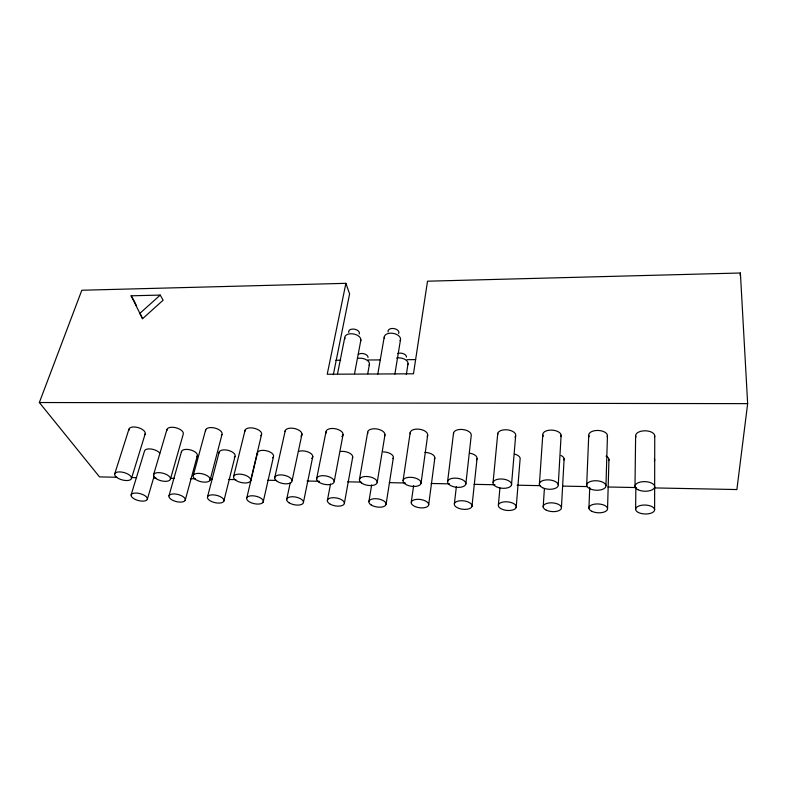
<?xml version="1.0" encoding="UTF-8"?>
<svg xmlns="http://www.w3.org/2000/svg" width="787" height="787" viewBox="0 0 787 787"><rect width="100%" height="100%" fill="white"/><g stroke="black" fill="none" stroke-linecap="round" stroke-linejoin="round"><path stroke-width="1.18" d="M654.617 509.789L654.745 435.919M634.991 486.277L635.63 435.762M635.601 509.317L635.866 487.586M605.96 485.707L607.456 435.516M607.554 508.628L608.951 459.441M588.922 508.166L589.738 487.36M586.689 485.333L588.735 435.359M561.446 507.497L564.112 458.821M558.268 484.772L561.121 435.113M543.187 507.044L544.378 488.875M539.39 484.408L542.774 434.955M516.183 507.507A9.031 4.299 5.7 0 0 504.103 501.86A9.031 4.299 5.7 0 0 501.604 509.041A9.031 4.299 5.7 0 0 516.183 507.507L520.079 459.392A8.785 4.506 5.3 0 0 515.013 454.188M511.491 485.058A9.336 4.604 5.7 0 0 498.968 479.086A9.336 4.604 5.7 0 0 496.44 486.799A9.336 4.604 5.7 0 0 511.491 485.058L515.642 435.988M498.397 504.821L499.932 488.019M493.085 482.293L497.778 433.312M740.144 275.43L740.39 273L427.518 281.195L413.47 373.805L327.225 374.248L345.896 283.33L81.818 290.246L39.35 402.531L99.526 476.902L116.722 477.247M471.964 506.405A8.913 4.23 6.9 0 0 459.746 500.807A8.913 4.23 6.9 0 0 457.808 507.94A8.913 4.23 6.9 0 0 471.964 506.405L477.03 458.782M465.815 484.153A9.208 4.525 7 0 0 453.145 478.23A9.208 4.525 7 0 0 451.217 485.874A9.208 4.525 7 0 0 465.815 484.153L471.226 435.585A8.942 4.732 6.8 0 0 462.294 429.466A8.942 4.732 6.8 0 0 453.587 434.198M454.365 503.749L456.362 486.691M447.626 481.418L453.548 432.948M740.39 273L747.65 403.642L736.888 489.553L654.607 487.92M428.659 504.949A8.805 4.161 8.1 0 0 416.323 499.401A8.805 4.161 8.1 0 0 414.906 506.474A8.805 4.161 8.1 0 0 428.659 504.949L434.808 458.191M421.055 483.267A9.1 4.447 8.3 0 0 408.256 477.394A9.1 4.447 8.3 0 0 406.889 484.979A9.1 4.447 8.3 0 0 421.055 483.267L427.675 435.201M411.257 502.322L413.628 485.569M403.072 480.562L410.184 432.584M386.092 504.28L393.372 457.611M406.338 374.573L408.02 363.791M377.199 482.401L384.971 434.827M394.877 374.12L400.544 339.443M368.877 501.673L371.651 484.949M359.413 479.716L367.677 432.24M377.799 374.041L384.233 337.043M344.391 503.237L352.724 457.031M367.736 373.746L369.477 364.076M334.209 481.546L343.093 434.454M354.534 373.736L360.899 339.964M327.353 500.66L330.501 484.103M316.62 478.889L325.975 431.886M337.554 373.697L344.745 337.574M333.324 374.642L349.595 293.905L345.896 283.33M303.477 502.224L312.813 456.47M286.625 499.666L290.226 482.844M292.066 480.709L302.011 434.09M274.663 478.083L285.317 430.43M263.133 502.204A8.509 3.837 12.3 0 0 252.548 495.78A8.509 3.837 12.3 0 0 249.312 501.821A8.509 3.837 12.3 0 0 263.133 502.204L273.423 456.952M246.833 497.709L257.575 452.436A8.283 4.033 12.6 0 1 268.357 451.305A8.283 4.033 12.6 0 1 272.666 457.818M250.551 480.936A8.795 4.083 12.8 0 0 239.514 474.128A8.795 4.083 12.8 0 0 236.316 480.611A8.795 4.083 12.8 0 0 250.551 480.936L261.5 434.827M233.68 476.224L245.121 430.105M223.813 501.221A8.46 3.748 13.2 0 0 213.011 494.846A8.46 3.748 13.2 0 0 210.237 500.847A8.46 3.748 13.2 0 0 223.813 501.221L235.018 456.401M207.542 496.764L219.209 451.925M210.09 480.119A8.746 3.984 13.8 0 0 198.836 473.371A8.746 3.984 13.8 0 0 196.12 479.804A8.746 3.984 13.8 0 0 210.09 480.119L222.013 434.473M185.211 500.257A8.421 3.669 14 0 0 174.212 493.931A8.421 3.669 14 0 0 171.891 499.883A8.421 3.669 14 0 0 185.211 500.257L197.311 455.86M193.258 475.456L205.673 429.791M168.979 495.83L181.531 451.423M170.395 479.322A8.716 3.886 14.6 0 0 158.935 472.633A8.716 3.886 14.6 0 0 156.692 479.008A8.716 3.886 14.6 0 0 170.395 479.322L183.263 434.119A8.48 4.083 15.1 0 0 175.324 427.616A8.48 4.083 15.1 0 0 166.913 430.568M153.603 474.699L166.952 429.476M147.317 499.302A8.391 3.581 14.7 0 0 136.131 493.036A8.391 3.581 14.7 0 0 134.233 498.938A8.391 3.581 14.7 0 0 147.317 499.302L154.134 476.155M131.124 494.925L144.533 450.931A8.175 3.768 15.2 0 1 151.429 449.062A8.175 3.768 15.2 0 1 159.791 453.233M131.449 478.545A8.687 3.797 15.4 0 0 119.791 471.905A8.687 3.797 15.4 0 0 118.001 478.23A8.687 3.797 15.4 0 0 131.449 478.545L145.221 433.765M114.695 473.961L128.95 429.171M142.555 318.715L163.135 300.181L160.233 295.086L131.114 295.804L142.555 318.715L140.086 313.462M139.515 313.679L160.233 295.086M335.813 360.269L340.722 360.23M367.736 360.003L380.013 359.905M407.017 359.679L415.615 359.61M39.35 402.531L747.65 403.642M131.459 477.542L136.367 477.64M153.563 477.984L156.023 478.024M170.759 478.319L174.439 478.398M190.405 478.712L195.314 478.811M210.05 479.096L212.51 479.145M228.476 479.47L235.844 479.617M267.777 480.247L276.365 480.414M307.068 481.024L319.355 481.27M347.598 481.831L361.105 482.097M389.349 482.657L405.315 482.972M431.109 483.493L449.525 483.857M474.089 484.339L494.964 484.753M517.069 485.195L540.403 485.658M562.508 486.1L587.072 486.582M607.948 486.996L636.191 487.556M131.114 295.804L134.164 300.86M134.656 301.913L136.633 306.113M606.069 456.106A9.07 4.624 2.6 0 1 608.715 460.641M561.082 455.516A8.923 4.565 3.9 0 1 563.964 460.011M469.544 453.145A8.667 4.437 6.6 0 1 476.45 459.854M424.891 452.417A8.559 4.358 7.9 0 1 432.889 454.758A8.559 4.358 7.9 0 1 434.306 459.254M383.299 451.886A8.48 4.279 9.2 0 1 391.287 454.207A8.48 4.279 9.2 0 1 392.949 458.664M367.863 433.46A8.746 4.565 9.6 0 1 376.776 428.945A8.746 4.565 9.6 0 1 384.538 435.959M410.302 433.824A8.844 4.653 8.2 0 1 419.687 429.269A8.844 4.653 8.2 0 1 427.164 436.342M497.738 434.572A9.07 4.811 5.3 0 1 508.097 429.938A9.07 4.811 5.3 0 1 514.964 437.149M543.276 436.224A9.208 4.879 3.8 0 1 551.264 430.096A9.208 4.879 3.8 0 1 560.964 436.382M589.158 436.637A9.375 4.948 2.4 0 1 597.717 430.44A9.375 4.948 2.4 0 1 607.21 436.795M635.985 437.051A9.552 5.007 0.9 0 1 645.143 430.794A9.552 5.007 0.9 0 1 654.41 437.218M654.361 458.86A9.237 4.683 1.3 0 1 654.361 461.28M326.231 433.096A8.677 4.476 10.8 0 1 335.813 428.836A8.677 4.476 10.8 0 1 341.833 436.529M340.456 451.482A8.401 4.201 10.4 0 1 349.664 453.174A8.401 4.201 10.4 0 1 352.36 458.083M285.071 431.551A8.608 4.378 12.1 0 1 295.627 428.797A8.608 4.378 12.1 0 1 300.9 436.146M298.755 451.384A8.332 4.122 11.5 0 1 309.576 452.643A8.332 4.122 11.5 0 1 311.701 458.388M244.944 431.217A8.559 4.279 13.2 0 1 255.126 428.492A8.559 4.279 13.2 0 1 260.733 435.762M257.743 454.591A8.283 4.033 12.6 0 1 257.388 453.469M205.564 430.892A8.509 4.181 14.2 0 1 215.392 428.187A8.509 4.181 14.2 0 1 221.324 435.398M219.081 452.958A8.234 3.945 13.5 0 1 228.702 450.479A8.234 3.945 13.5 0 1 234.329 457.267M181.472 452.446A8.204 3.856 14.4 0 1 190.759 449.987A8.204 3.856 14.4 0 1 196.691 456.716M128.97 430.253A8.45 3.984 16 0 1 138.128 427.597A8.45 3.984 16 0 1 144.66 434.68M357.977 358.36A7.939 4.555 10.6 0 1 366.673 359.984A7.939 4.555 10.6 0 1 369.113 365.207M344.962 338.872A8.185 4.83 11.2 0 1 353.107 333.885A8.185 4.83 11.2 0 1 360.544 341.174M348.798 332.517A5.46 3.246 11.2 0 1 354.239 329.153A5.46 3.246 11.2 0 1 359.197 334.042M358.36 354.465A5.293 3.059 10.6 0 1 364.361 353.894A5.293 3.059 10.6 0 1 368.021 357.446M396.618 358.026A8.008 4.633 9.1 0 1 405.384 359.659A8.008 4.633 9.1 0 1 407.597 364.932M384.381 338.351A8.244 4.919 9.6 0 1 392.92 333.314A8.244 4.919 9.6 0 1 400.111 340.673M388.119 331.927A5.499 3.315 9.6 0 1 393.825 328.543A5.499 3.315 9.6 0 1 398.625 333.481M397.642 353.57A5.342 3.118 9.1 0 1 403.495 353.747A5.342 3.118 9.1 0 1 406.407 357.101M638.375 512.494A9.513 4.476 2 0 0 654.292 510.94A9.513 4.476 2 0 0 642.664 505.126A9.513 4.476 2 0 0 638.375 512.494M591.863 511.324A9.336 4.417 3.2 0 0 607.318 509.769A9.336 4.417 3.2 0 0 595.533 504.014A9.336 4.417 3.2 0 0 591.863 511.324M546.286 510.173A9.178 4.358 4.4 0 0 561.288 508.628A9.178 4.358 4.4 0 0 549.356 502.923A9.178 4.358 4.4 0 0 546.286 510.173M371.031 504.87A8.706 4.083 9.2 0 0 385.66 505.274A8.706 4.083 9.2 0 0 375.753 498.692A8.706 4.083 9.2 0 0 371.031 504.87M289.114 502.814A8.559 3.925 11.3 0 0 303.202 503.208A8.559 3.925 11.3 0 0 292.833 496.735A8.559 3.925 11.3 0 0 289.114 502.814M329.684 503.837A8.627 4.004 10.3 0 0 344.037 504.231A8.627 4.004 10.3 0 0 333.895 497.699A8.627 4.004 10.3 0 0 329.684 503.837M277.29 481.428A8.854 4.181 11.8 0 0 291.8 481.762A8.854 4.181 11.8 0 0 280.998 474.895A8.854 4.181 11.8 0 0 277.29 481.428M319.079 482.274A8.923 4.269 10.7 0 0 333.865 482.608A8.923 4.269 10.7 0 0 323.309 475.682A8.923 4.269 10.7 0 0 319.079 482.274M361.686 483.12A9.001 4.358 9.5 0 0 376.776 483.474A9.001 4.358 9.5 0 0 366.467 476.479A9.001 4.358 9.5 0 0 361.686 483.12M542.607 487.733A9.483 4.673 4.4 0 0 558.111 485.992A9.483 4.673 4.4 0 0 545.745 479.952A9.483 4.673 4.4 0 0 542.607 487.733M589.738 488.688A9.66 4.742 3 0 0 605.724 486.937A9.66 4.742 3 0 0 593.516 480.837A9.66 4.742 3 0 0 589.738 488.688M637.863 489.662A9.847 4.801 1.7 0 0 654.341 487.901A9.847 4.801 1.7 0 0 642.3 481.742A9.847 4.801 1.7 0 0 637.863 489.662"/></g></svg>
